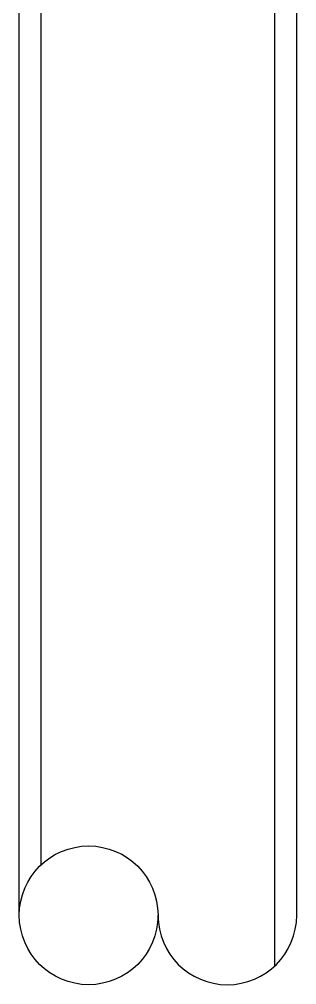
# Model space of a CAD drawing. Header units: inches. Extents: x 191440 to 383551, y 141448 to 284946.
# Drawn here: x 191819.521 to 191820.113, y 141597.923 to 141599.984 of the extents above; entities that cross this region are included whole.
import ezdxf

# ---------------------------------------------------------------- set-up
doc = ezdxf.new("R2010")
doc.units = ezdxf.units.IN
doc.header["$MEASUREMENT"] = 0
doc.linetypes.add('C_SOLID_M', pattern=[0])
doc.layers.add('CO', color=4, linetype='Continuous')
doc.layers.add('Concrete', color=7, linetype='C_SOLID_M')

msp = doc.modelspace()

# ---------------------------------------------------------------- linework, layer by layer
at = {"layer": 'CO'}
for points in [[(191819.5675, 141598.17886), (191819.5675, 141602.65442)], [(191820.0668, 141597.96314), (191820.0668, 141602.65442)]]:
    msp.add_lwpolyline(points, dxfattribs=at)
at = {"layer": 'Concrete'}
for points in [[(191819.52089, 141598.071), (191819.52089, 141600.96844)], [(191820.1134, 141598.071), (191820.1134, 141600.96844)]]:
    msp.add_lwpolyline(points, dxfattribs=at)
msp.add_circle((191819.66902, 141598.071), 0.14813, dxfattribs=at)
msp.add_arc((191819.96527, 141598.071), 0.14813, 180, 0, dxfattribs=at)

doc.saveas('drawing.dxf')
